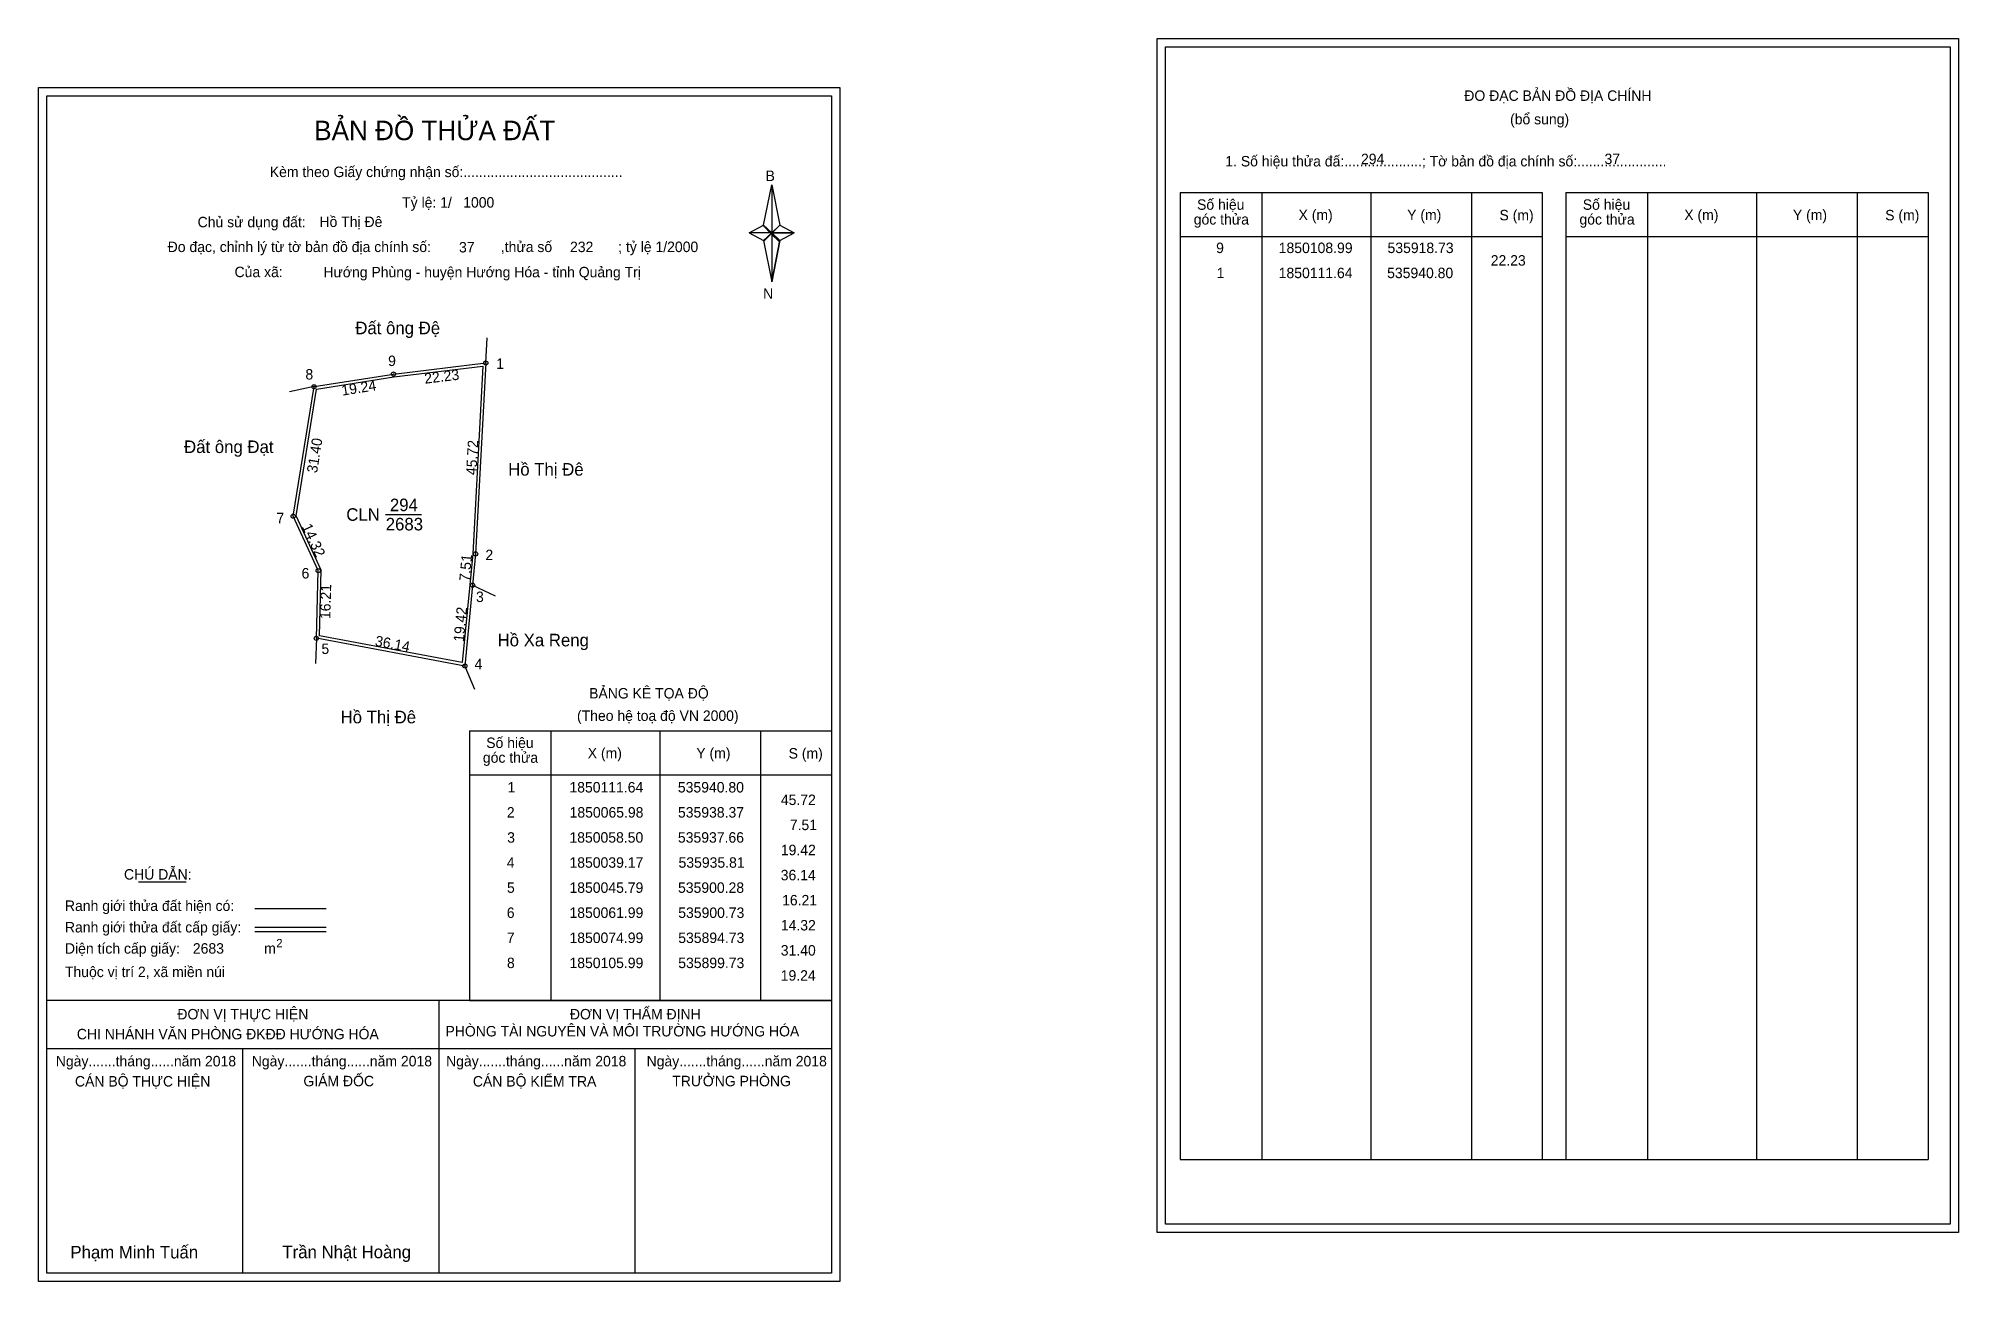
# Model space of a CAD drawing. Extents: x 535834 to 536293, y 1849892 to 1850189.
import ezdxf

# ---------------------------------------------------------------- set-up
doc = ezdxf.new("R2010")
doc.units = 0
for name, color, linetype in [('Level 1', 7, 'Continuous'), ('Level 10', 7, 'Continuous'), ('Level 11', 7, 'Continuous'), ('Level 13', 7, 'Continuous'), ('Level 27', 7, 'Continuous'), ('Level 3', 7, 'Continuous'), ('Level 36', 7, 'Continuous'), ('Level 49', 7, 'Continuous'), ('Level 53', 7, 'Continuous'), ('Level 55', 7, 'Continuous'), ('Level 6', 7, 'Continuous'), ('Level 63', 7, 'Continuous'), ('Level 9', 7, 'Continuous')]:
    doc.layers.add(name, color=color, linetype=linetype)

msp = doc.modelspace()

# ---------------------------------------------------------------- linework, layer by layer
at = {"layer": 'Level 1'}
for p, q in [((536103.38, 1850187.27), (536103.38, 1850187.27)), ((535835.8, 1850175.52), (535835.8, 1850175.52)), ((536007.22, 1850144.64), (536009.19, 1850154.28)), ((536009.19, 1850154.28), (536009.19, 1850142.76)), ((536009.19, 1850154.28), (536011.15, 1850144.64)), ((536106.92, 1850152.41), (536193.52, 1850152.41)), ((536126.51, 1849921.15), (536126.51, 1850152.41)), ((536152.58, 1849921.15), (536152.58, 1850152.41)), ((536176.55, 1850152.41), (536176.55, 1849921.15)), ((536193.52, 1850152.41), (536193.52, 1849921.15)), ((536199.17, 1850152.41), (536285.78, 1850152.41)), ((536218.76, 1849921.15), (536218.76, 1850152.41)), ((536244.84, 1849921.15), (536244.84, 1850152.41)), ((536268.81, 1850152.41), (536268.81, 1849921.15)), ((536285.78, 1850152.41), (536285.78, 1849921.15)), ((536003.77, 1850142.76), (536007.22, 1850144.64)), ((536007.22, 1850144.64), (536009.19, 1850142.76)), ((536009.04, 1850142.54), (536007.22, 1850144.42)), ((536009.19, 1850142.76), (536007.22, 1850140.92)), ((536009.04, 1850142.54), (536007.22, 1850140.7)), ((536007.22, 1850140.7), (536009.04, 1850142.54)), ((536011.01, 1850144.42), (536009.04, 1850142.54)), ((536009.04, 1850142.54), (536011.01, 1850144.42)), ((536011.01, 1850140.7), (536009.04, 1850142.54)), ((536011.15, 1850144.64), (536009.19, 1850142.76)), ((536009.19, 1850142.76), (536009.19, 1850131.06)), ((536009.19, 1850142.76), (536014.6, 1850142.76)), ((536009.19, 1850142.76), (536011.15, 1850140.92)), ((536011.15, 1850140.92), (536014.6, 1850142.76)), ((536007.22, 1850140.92), (536009.19, 1850131.06)), ((536011.15, 1850140.92), (536009.19, 1850131.06)), ((536106.92, 1850141.89), (536193.52, 1850141.89)), ((536199.17, 1850141.89), (536285.78, 1850141.89)), ((535936.89, 1850023.69), (536023.49, 1850023.69)), ((535956.48, 1849959.17), (535956.48, 1850023.69)), ((535982.55, 1849959.17), (535982.55, 1850023.69)), ((536006.52, 1850023.69), (536006.52, 1849959.17)), ((535936.89, 1850013.17), (536023.49, 1850013.17)), ((535857.71, 1849987.59), (535869.12, 1849987.59)), ((535885.58, 1849981.18), (535902.59, 1849981.18)), ((535885.58, 1849976.74), (535902.59, 1849976.74)), ((535885.58, 1849975.64), (535902.59, 1849975.64)), ((535942.62, 1849959.17), (535835.79, 1849959.17)), ((536023.49, 1849959.17), (535918.65, 1849959.17)), ((535929.64, 1849893.95), (535929.64, 1849959.17)), ((535936.89, 1849959.17), (536023.49, 1849959.17)), ((536023.49, 1849947.62), (535835.79, 1849947.62)), ((535882.72, 1849893.95), (535882.72, 1849947.62)), ((535976.57, 1849893.95), (535976.57, 1849947.62)), ((536106.92, 1849921.15), (536285.78, 1849921.15)), ((536291.08, 1849905.69), (536291.08, 1849905.69)), ((536023.49, 1849893.95), (536023.49, 1849893.95))]:
    msp.add_line(p, q, dxfattribs=at)
for points in [[(536007.22, 1850144.64), (536009.19, 1850154.28), (536009.19, 1850142.76)], [(536003.77, 1850142.76), (536007.22, 1850140.92), (536009.19, 1850142.76)], [(536009.19, 1850142.76), (536011.15, 1850144.64), (536014.6, 1850142.76)], [(536009.19, 1850142.76), (536009.19, 1850131.06), (536011.15, 1850140.92)]]:
    msp.add_lwpolyline(points, close=True, dxfattribs=at)
at = {"layer": 'Level 10'}
msp.add_line((535940.8, 1850111.64), (535938.37, 1850065.98), dxfattribs=at)
for points in [[(535937.66, 1850058.5), (535935.81, 1850039.17), (535900.28, 1850045.79), (535900.73, 1850061.99), (535894.73, 1850074.99), (535899.73, 1850105.99), (535918.73, 1850108.99), (535940.8, 1850111.64), (535938.37, 1850065.98)], [(535936.96, 1850058.57), (535935.19, 1850040), (535901, 1850046.37), (535901.43, 1850062.13), (535895.46, 1850075.09), (535900.34, 1850105.38), (535918.83, 1850108.3), (535940.06, 1850110.85), (535937.67, 1850066.03)]]:
    msp.add_lwpolyline(points, close=True, dxfattribs=at)
at = {"layer": 'Level 11'}
for centre in [(535940.8, 1850111.64), (535899.73, 1850105.99), (535918.73, 1850108.99), (535894.73, 1850074.99), (535938.37, 1850065.98), (535900.73, 1850061.99), (535937.66, 1850058.5), (535937.66, 1850058.5), (535900.28, 1850045.79), (535935.81, 1850039.17)]:
    msp.add_circle(centre, 0.5, dxfattribs=at)
at = {"layer": 'Level 27'}
for p, q in [((535940.8, 1850111.64), (535941.12, 1850117.63)), ((535899.73, 1850105.99), (535893.85, 1850104.78)), ((535937.66, 1850058.5), (535943.08, 1850055.93)), ((535900.28, 1850045.79), (535900.11, 1850039.79)), ((535935.81, 1850039.17), (535938.09, 1850033.62))]:
    msp.add_line(p, q, dxfattribs=at)
at = {"layer": 'Level 3'}
for p, q in [((536106.92, 1850152.41), (536106.92, 1849921.15)), ((536199.17, 1850152.41), (536199.17, 1849921.15)), ((535936.89, 1850023.69), (535936.89, 1849959.17))]:
    msp.add_line(p, q, dxfattribs=at)
at = {"layer": 'Level 63'}
for points in [[(536101.39, 1850189.27), (536293.09, 1850189.27), (536293.09, 1849903.69), (536101.39, 1849903.69)], [(536103.39, 1850187.27), (536291.09, 1850187.27), (536291.09, 1849905.69), (536103.39, 1849905.69)], [(535833.79, 1850177.52), (536025.49, 1850177.52), (536025.49, 1849891.95), (535833.79, 1849891.95)], [(535835.79, 1850175.52), (536023.49, 1850175.52), (536023.49, 1849893.95), (535835.79, 1849893.95)]]:
    msp.add_lwpolyline(points, close=True, dxfattribs=at)
at = {"layer": 'Level 9'}
msp.add_line((535916.83, 1850075.4), (535925.41, 1850075.4), dxfattribs=at)

# ---------------------------------------------------------------- texts
at = {"layer": 'Level 1'}
for s, height, p in [('ĐO ĐẠC BẢN ĐỒ ĐỊA CHÍNH', 2.5, (536174.86, 1850174.33)), ('BẢN ĐỒ THỬA ĐẤT', 4.6657, (535899.76, 1850164.93)), ('(bổ sung)', 2.5, (536185.8, 1850168.71)), ('1. Số hiệu thửa đấ:....................; Tờ bản đồ địa chính số:.......................', 2.5, (536117.69, 1850158.65)), ('Kèm theo Giấy chứng nhận số:.........................................', 2.5, (535889.14, 1850156.1)), ('B', 2.5, (536007.73, 1850155.16)), ('Chủ sử dụng đất:', 2.5, (535871.88, 1850144.1)), ('góc thửa', 2.5, (536110.14, 1850144.75)), ('Số hiệu', 2.5, (536110.93, 1850148.28)), ('X (m)', 2.5, (536135.21, 1850145.81)), ('Y (m)', 2.5, (536161.19, 1850145.81)), ('S (m)', 2.5, (536183.27, 1850145.76)), ('góc thửa', 2.5, (536202.4, 1850144.75)), ('Số hiệu', 2.5, (536203.19, 1850148.28)), ('X (m)', 2.5, (536227.47, 1850145.81)), ('Y (m)', 2.5, (536253.45, 1850145.81)), ('S (m)', 2.5, (536275.53, 1850145.76)), ('Đo đạc, chỉnh lý từ tờ bản đồ địa chính số:                  ,thửa số                 ; tỷ lệ 1/2000', 2.5, (535864.72, 1850138.17)), ('Của xã:', 2.5, (535880.72, 1850132.17)), ('N', 2.5, (536007.13, 1850126.99)), ('BẢNG KÊ TỌA ĐỘ', 2.5, (535965.52, 1850031.4)), ('(Theo hệ toạ độ VN 2000)', 2.5, (535962.62, 1850026.04)), ('góc thửa', 2.5, (535940.11, 1850016.03)), ('Số hiệu', 2.5, (535940.91, 1850019.56)), ('X (m)', 2.5, (535965.19, 1850017.09)), ('Y (m)', 2.5, (535991.16, 1850017.09)), ('S (m)', 2.5, (536013.24, 1850017.04)), ('CHÚ DẪN:', 2.5, (535854.27, 1849988.09)), ('Ranh giới thửa đất hiện có:', 2.5, (535840.14, 1849980.59)), ('Ranh giới thửa đất cấp giấy:', 2.5, (535840.14, 1849975.45)), ('Diện tích cấp giấy:', 2.5, (535840.14, 1849970.37)), ('m', 2.5, (535887.8, 1849970.39)), ('2', 2, (535890.7, 1849971.9)), ('Thuộc vị trí 2, xã miền núi', 2.5, (535840.14, 1849964.77)), ('ĐƠN VỊ THỰC HIỆN', 2.5, (535867.03, 1849954.65)), ('PHÒNG TÀI NGUYÊN VÀ MÔI TRƯỜNG HƯỚNG HÓA', 2.5, (535931.16, 1849950.58)), ('ĐƠN VỊ THẨM ĐỊNH', 2.5, (535960.93, 1849954.65)), ('CHI NHÁNH VĂN PHÒNG ĐKĐĐ HƯỚNG HÓA', 2.5, (535842.99, 1849949.89)), ('Ngày.......tháng......năm 2018', 2.5, (535837.96, 1849943.42)), ('Ngày.......tháng......năm 2018', 2.5, (535884.83, 1849943.42)), ('Ngày.......tháng......năm 2018', 2.5, (535931.31, 1849943.42)), ('Ngày.......tháng......năm 2018', 2.5, (535979.27, 1849943.42)), ('CÁN BỘ THỰC HIỆN', 2.5, (535842.54, 1849938.6)), ('GIÁM ĐỐC', 2.5, (535897.18, 1849938.66)), ('CÁN BỘ KIỂM TRA', 2.5, (535937.72, 1849938.6)), ('TRƯỞNG PHÒNG', 2.5, (535985.4, 1849938.66)), ('Phạm Minh Tuấn', 3, (535841.45, 1849897.49)), ('Trần Nhật Hoàng', 3, (535892.15, 1849897.54))]:
    msp.add_text(s, height=height, dxfattribs=at).set_placement(p)
at = {"layer": 'Level 11'}
msp.add_text('Tỷ lệ: 1/', height=2.5, dxfattribs=at).set_placement((535920.8, 1850148.78))
at = {"layer": 'Level 13'}
for s, p in [('294', (535917.87, 1850076.2)), ('CLN', (535907.44, 1850073.9)), ('2683', (535916.87, 1850071.6))]:
    msp.add_text(s, height=3, dxfattribs=at).set_placement(p)
at = {"layer": 'Level 36'}
for s, p in [('Đất ông Đệ', (535909.59, 1850118.52)), ('Đất ông Đạt', (535868.63, 1850090.11)), ('Hồ Thị Đê', (535946.15, 1850084.71)), ('Hồ Xa Reng', (535943.62, 1850043.87)), ('Hồ Thị Đê', (535906.07, 1850025.47))]:
    msp.add_text(s, height=3, dxfattribs=at).set_placement(p)
at = {"layer": 'Level 49'}
for s, rotation, p in [('22.23', 6.8469, (535926.27, 1850106.67)), ('19.24', 8.9726, (535906.49, 1850103.82)), ('31.40', 80.8377, (535900.43, 1850085.21)), ('45.72', 86.9536, (535938.57, 1850084.78)), ('14.32', 294.7751, (535896.75, 1850072.53)), ('7.51', 84.5777, (535936.93, 1850059.32)), ('16.21', 88.4089, (535903.61, 1850050.37)), ('19.42', 84.5331, (535935.55, 1850044.85)), ('36.14', 349.4456, (535914.17, 1850044.02))]:
    msp.add_text(s, height=2.5, rotation=rotation, dxfattribs=at).set_placement(p)
at = {"layer": 'Level 53'}
for s, p in [('9', (536115.49, 1850137.93)), ('1850108.99', (536130.47, 1850137.93)), ('535918.73', (536156.49, 1850137.93)), ('22.23', (536181.18, 1850134.93)), ('1', (536115.64, 1850131.93)), ('1850111.64', (536130.46, 1850131.93)), ('535940.80', (536156.4, 1850131.93)), ('1', (535945.99, 1850008.92)), ('1850111.64', (535960.81, 1850008.92)), ('535940.80', (535986.75, 1850008.92)), ('2', (535945.84, 1850002.92)), ('1850065.98', (535960.85, 1850002.92)), ('535938.37', (535986.77, 1850002.92)), ('45.72', (536011.38, 1850005.92)), ('7.51', (536013.52, 1849999.92)), ('3', (535945.92, 1849996.92)), ('1850058.50', (535960.81, 1849996.92)), ('535937.66', (535986.76, 1849996.92)), ('19.42', (536011.38, 1849993.92)), ('4', (535945.83, 1849990.92)), ('1850039.17', (535960.82, 1849990.92)), ('535935.81', (535986.91, 1849990.92)), ('36.14', (536011.35, 1849987.92)), ('5', (535945.88, 1849984.92)), ('1850045.79', (535960.82, 1849984.92)), ('535900.28', (535986.79, 1849984.92)), ('6', (535945.83, 1849978.92)), ('1850061.99', (535960.82, 1849978.92)), ('535900.73', (535986.84, 1849978.92)), ('16.21', (536011.68, 1849981.92)), ('14.32', (536011.38, 1849975.92)), ('7', (535945.84, 1849972.92)), ('1850074.99', (535960.82, 1849972.92)), ('535894.73', (535986.84, 1849972.92)), ('31.40', (536011.36, 1849969.92)), ('8', (535945.87, 1849966.92)), ('1850105.99', (535960.82, 1849966.92)), ('535899.73', (535986.84, 1849966.92)), ('19.24', (536011.35, 1849963.92))]:
    msp.add_text(s, height=2.5, dxfattribs=at).set_placement(p)
at = {"layer": 'Level 55'}
for s, height, p in [('260', 0.11, (535940.68, 1850111.53)), ('1', 0.4, (535940.69, 1850111.64)), ('0', 0.11, (535940.76, 1850111.53)), ('0', 0.11, (535940.76, 1850111.53)), ('8', 0.4, (535899.6, 1850105.99)), ('0', 0.11, (535899.69, 1850105.88)), ('0', 0.11, (535899.69, 1850105.88)), ('0', 0.11, (535899.69, 1850105.88)), ('0', 0.11, (535899.69, 1850105.88)), ('9', 0.4, (535918.59, 1850108.99)), ('0', 0.11, (535918.69, 1850108.88)), ('0', 0.11, (535918.69, 1850108.88)), ('7', 0.4, (535894.6, 1850074.99)), ('0', 0.11, (535894.69, 1850074.88)), ('0', 0.11, (535894.69, 1850074.88)), ('2', 0.4, (535938.23, 1850065.98)), ('260', 0.11, (535938.25, 1850065.87)), ('6', 0.4, (535900.59, 1850061.99)), ('0', 0.11, (535900.69, 1850061.88)), ('0', 0.11, (535900.69, 1850061.88)), ('260', 0.11, (535937.54, 1850058.39)), ('3', 0.4, (535937.54, 1850058.5)), ('0', 0.11, (535937.62, 1850058.39)), ('5', 0.4, (535900.15, 1850045.79)), ('259', 0.11, (535900.16, 1850045.68)), ('0', 0.11, (535900.24, 1850045.68)), ('0', 0.11, (535900.24, 1850045.68)), ('4', 0.4, (535935.67, 1850039.17)), ('259', 0.11, (535935.69, 1850039.06)), ('0', 0.11, (535935.77, 1850039.06))]:
    msp.add_text(s, height=height, dxfattribs=at).set_placement(p)
at = {"layer": 'Level 6'}
for s, p in [('294', (536150.14, 1850159.19)), ('37', (536208.39, 1850159.21)), ('1000', (535935.4, 1850148.8)), ('Hồ Thị Đê', (535901.02, 1850144.17)), ('37', (535934.4, 1850138.08)), ('232', (535960.95, 1850138.16)), (' Hướng Phùng - huyện Hướng Hóa - tỉnh Quảng Trị', (535901.03, 1850132.13)), ('2683', (535870.74, 1849970.38))]:
    msp.add_text(s, height=2.5, dxfattribs=at).set_placement(p)
at = {"layer": 'Level 9'}
for s, p in [('8', (535897.66, 1850107.69)), ('9', (535917.44, 1850110.91)), ('1', (535943.3, 1850110.22)), ('7', (535890.72, 1850073.31)), ('2', (535940.71, 1850064.49)), ('6', (535896.74, 1850060.1)), ('3', (535938.47, 1850054.47)), ('5', (535901.49, 1850042.05)), ('4', (535938.12, 1850038.39))]:
    msp.add_text(s, height=2.5, dxfattribs=at).set_placement(p)

doc.saveas('drawing.dxf')
